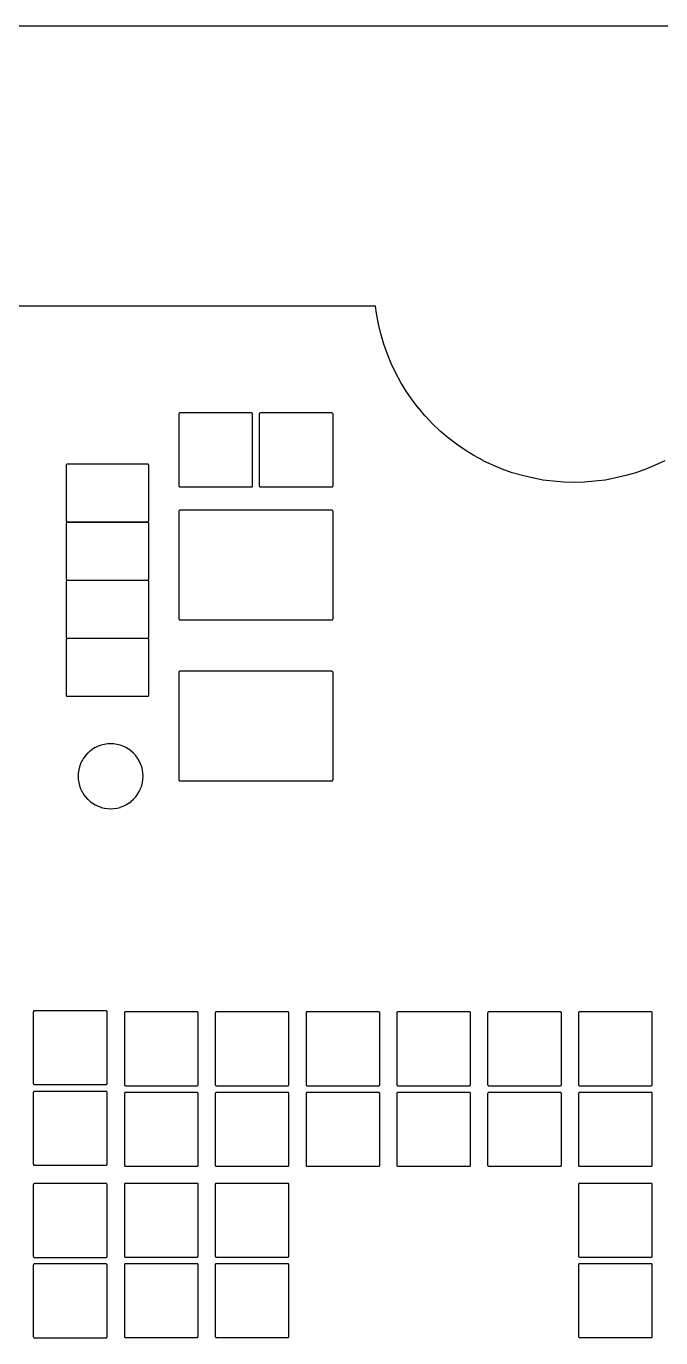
# Model space of a CAD drawing. Header units: inches. Extents: x -0.5 to 10, y -2.4 to 3.9.
# Drawn here: x 2.771 to 3.05, y 3.285 to 3.863 of the extents above; entities that cross this region are included whole.
import ezdxf

# ---------------------------------------------------------------- set-up
doc = ezdxf.new("R2010")
doc.units = ezdxf.units.IN

msp = doc.modelspace()

# ---------------------------------------------------------------- linework, layer by layer
for points in [[(4.8032, 3.86275), (0, 3.86275)], [(3.051802, 3.671449), (3.047591, 3.669508), (3.047585, 3.669505), (3.047573, 3.6695), (3.043427, 3.667783), (3.043412, 3.667777), (3.043408, 3.667776), (3.039058, 3.666171), (3.039038, 3.666164), (3.039021, 3.666159), (3.034559, 3.6649), (3.03455, 3.664898), (3.03454, 3.664895), (3.030176, 3.663847), (3.030174, 3.663847), (3.030157, 3.663843), (3.025609, 3.662939), (3.025588, 3.662935), (3.02557, 3.662933), (3.020966, 3.662388), (3.020958, 3.662387), (3.020946, 3.662386), (3.016472, 3.662034), (3.016459, 3.662033), (3.016453, 3.662032), (3.01182, 3.66185), (3.0118, 3.66185), (3.01178, 3.66185), (3.007147, 3.662032), (3.007141, 3.662033), (3.007128, 3.662034), (3.002654, 3.662386), (3.002642, 3.662387), (3.002634, 3.662388), (2.99803, 3.662933), (2.998012, 3.662935), (2.997991, 3.662939), (2.993443, 3.663843), (2.993426, 3.663847), (2.993424, 3.663847), (2.98906, 3.664895), (2.98905, 3.664898), (2.989041, 3.6649), (2.984579, 3.666159), (2.984562, 3.666164), (2.984542, 3.666171), (2.980192, 3.667776), (2.980188, 3.667777), (2.980173, 3.667783), (2.976027, 3.6695), (2.976015, 3.669505), (2.976009, 3.669508), (2.971798, 3.671449), (2.971779, 3.671459), (2.971763, 3.671467), (2.967718, 3.673733), (2.967703, 3.673741), (2.967701, 3.673742), (2.963875, 3.676087), (2.963867, 3.676092), (2.963858, 3.676098), (2.960003, 3.678674), (2.959986, 3.678686), (2.959971, 3.678697), (2.95633, 3.681567), (2.956319, 3.681576), (2.956315, 3.68158), (2.952902, 3.684495), (2.952893, 3.684502), (2.952887, 3.684508), (2.949483, 3.687655), (2.949469, 3.687669), (2.949455, 3.687683), (2.946308, 3.691087), (2.946302, 3.691093), (2.946295, 3.691102), (2.94338, 3.694515), (2.943376, 3.694519), (2.943367, 3.69453), (2.940497, 3.698171), (2.940486, 3.698186), (2.940474, 3.698203), (2.937898, 3.702058), (2.937892, 3.702067), (2.937887, 3.702075), (2.935542, 3.705901), (2.935541, 3.705903), (2.935533, 3.705918), (2.933267, 3.709963), (2.933259, 3.709979), (2.933249, 3.709998), (2.931308, 3.714209), (2.931305, 3.714215), (2.9313, 3.714227), (2.929583, 3.718373), (2.929577, 3.718388), (2.929576, 3.718392), (2.927971, 3.722742), (2.927964, 3.722762), (2.927959, 3.722779), (2.9267, 3.727241), (2.926698, 3.72725), (2.926695, 3.72726), (2.925647, 3.731624), (2.925647, 3.731626), (2.925643, 3.731643), (2.924739, 3.736191), (2.924735, 3.736212), (2.924733, 3.73623), (2.924346, 3.7395), (2.65, 3.7395)]]:
    msp.add_lwpolyline(points)
for points in [[(2.838225, 3.659951), (2.838225, 3.659951), (2.83825, 3.65995), (2.86975, 3.65995), (2.869775, 3.659951), (2.869824, 3.659956), (2.869872, 3.659965), (2.869919, 3.659979), (2.869964, 3.659998), (2.870007, 3.660021), (2.870048, 3.660049), (2.870086, 3.66008), (2.87012, 3.660114), (2.870151, 3.660152), (2.870179, 3.660193), (2.870202, 3.660236), (2.870221, 3.660281), (2.870235, 3.660328), (2.870244, 3.660376), (2.870249, 3.660425), (2.87025, 3.66045), (2.87025, 3.69195), (2.870249, 3.691975), (2.870244, 3.692024), (2.870235, 3.692072), (2.870221, 3.692119), (2.870202, 3.692164), (2.870179, 3.692207), (2.870151, 3.692248), (2.87012, 3.692286), (2.870086, 3.69232), (2.870048, 3.692351), (2.870007, 3.692379), (2.869964, 3.692402), (2.869919, 3.692421), (2.869872, 3.692435), (2.869824, 3.692444), (2.869775, 3.692449), (2.86975, 3.69245), (2.83825, 3.69245), (2.838225, 3.692449), (2.838176, 3.692444), (2.838128, 3.692435), (2.838081, 3.692421), (2.838036, 3.692402), (2.837993, 3.692379), (2.837952, 3.692351), (2.837914, 3.69232), (2.83788, 3.692286), (2.837849, 3.692248), (2.837821, 3.692207), (2.837798, 3.692164), (2.837779, 3.692119), (2.837765, 3.692072), (2.837756, 3.692024), (2.837751, 3.691975), (2.83775, 3.69195), (2.83775, 3.66045), (2.837751, 3.660425), (2.837756, 3.660376), (2.837765, 3.660328), (2.837779, 3.660281), (2.837798, 3.660236), (2.837821, 3.660193), (2.837849, 3.660152), (2.83788, 3.660114), (2.837914, 3.66008), (2.837952, 3.660049), (2.837993, 3.660021), (2.838036, 3.659998), (2.838081, 3.659979), (2.838128, 3.659965), (2.838176, 3.659956)], [(2.873625, 3.659951), (2.873625, 3.659951), (2.87365, 3.65995), (2.90515, 3.65995), (2.905175, 3.659951), (2.905224, 3.659956), (2.905272, 3.659965), (2.905319, 3.659979), (2.905364, 3.659998), (2.905407, 3.660021), (2.905448, 3.660049), (2.905486, 3.66008), (2.90552, 3.660114), (2.905551, 3.660152), (2.905579, 3.660193), (2.905602, 3.660236), (2.905621, 3.660281), (2.905635, 3.660328), (2.905644, 3.660376), (2.905649, 3.660425), (2.90565, 3.66045), (2.90565, 3.69195), (2.905649, 3.691975), (2.905644, 3.692024), (2.905635, 3.692072), (2.905621, 3.692119), (2.905602, 3.692164), (2.905579, 3.692207), (2.905551, 3.692248), (2.90552, 3.692286), (2.905486, 3.69232), (2.905448, 3.692351), (2.905407, 3.692379), (2.905364, 3.692402), (2.905319, 3.692421), (2.905272, 3.692435), (2.905224, 3.692444), (2.905175, 3.692449), (2.90515, 3.69245), (2.87365, 3.69245), (2.873625, 3.692449), (2.873576, 3.692444), (2.873528, 3.692435), (2.873481, 3.692421), (2.873436, 3.692402), (2.873393, 3.692379), (2.873352, 3.692351), (2.873314, 3.69232), (2.87328, 3.692286), (2.873249, 3.692248), (2.873221, 3.692207), (2.873198, 3.692164), (2.873179, 3.692119), (2.873165, 3.692072), (2.873156, 3.692024), (2.873151, 3.691975), (2.87315, 3.69195), (2.87315, 3.66045), (2.873151, 3.660425), (2.873156, 3.660376), (2.873165, 3.660328), (2.873179, 3.660281), (2.873198, 3.660236), (2.873221, 3.660193), (2.873249, 3.660152), (2.87328, 3.660114), (2.873314, 3.66008), (2.873352, 3.660049), (2.873393, 3.660021), (2.873436, 3.659998), (2.873481, 3.659979), (2.873528, 3.659965), (2.873576, 3.659956)], [(2.788575, 3.644501), (2.788575, 3.644501), (2.7886, 3.6445), (2.824, 3.6445), (2.824025, 3.644501), (2.824074, 3.644506), (2.824122, 3.644515), (2.824169, 3.644529), (2.824214, 3.644548), (2.824257, 3.644571), (2.824298, 3.644599), (2.824336, 3.64463), (2.82437, 3.644664), (2.824401, 3.644702), (2.824429, 3.644743), (2.824452, 3.644786), (2.824471, 3.644831), (2.824485, 3.644878), (2.824494, 3.644926), (2.824499, 3.644975), (2.8245, 3.645), (2.8245, 3.6694), (2.824499, 3.669425), (2.824494, 3.669474), (2.824485, 3.669522), (2.824471, 3.669569), (2.824452, 3.669614), (2.824429, 3.669657), (2.824401, 3.669698), (2.82437, 3.669736), (2.824336, 3.66977), (2.824298, 3.669801), (2.824257, 3.669829), (2.824214, 3.669852), (2.824169, 3.669871), (2.824122, 3.669885), (2.824074, 3.669894), (2.824025, 3.669899), (2.824, 3.6699), (2.7886, 3.6699), (2.788575, 3.669899), (2.788526, 3.669894), (2.788478, 3.669885), (2.788431, 3.669871), (2.788386, 3.669852), (2.788343, 3.669829), (2.788302, 3.669801), (2.788264, 3.66977), (2.78823, 3.669736), (2.788199, 3.669698), (2.788171, 3.669657), (2.788148, 3.669614), (2.788129, 3.669569), (2.788115, 3.669522), (2.788106, 3.669474), (2.788101, 3.669425), (2.7881, 3.6694), (2.7881, 3.645), (2.788101, 3.644975), (2.788106, 3.644926), (2.788115, 3.644878), (2.788129, 3.644831), (2.788148, 3.644786), (2.788171, 3.644743), (2.788199, 3.644702), (2.78823, 3.644664), (2.788264, 3.64463), (2.788302, 3.644599), (2.788343, 3.644571), (2.788386, 3.644548), (2.788431, 3.644529), (2.788478, 3.644515), (2.788526, 3.644506)], [(2.788575, 3.618901), (2.788575, 3.618901), (2.7886, 3.6189), (2.824, 3.6189), (2.824025, 3.618901), (2.824074, 3.618906), (2.824122, 3.618915), (2.824169, 3.618929), (2.824214, 3.618948), (2.824257, 3.618971), (2.824298, 3.618999), (2.824336, 3.61903), (2.82437, 3.619064), (2.824401, 3.619102), (2.824429, 3.619143), (2.824452, 3.619186), (2.824471, 3.619231), (2.824485, 3.619278), (2.824494, 3.619326), (2.824499, 3.619375), (2.8245, 3.6194), (2.8245, 3.6438), (2.824499, 3.643825), (2.824494, 3.643874), (2.824485, 3.643922), (2.824471, 3.643969), (2.824452, 3.644014), (2.824429, 3.644057), (2.824401, 3.644098), (2.82437, 3.644136), (2.824336, 3.64417), (2.824298, 3.644201), (2.824257, 3.644229), (2.824214, 3.644252), (2.824169, 3.644271), (2.824122, 3.644285), (2.824074, 3.644294), (2.824025, 3.644299), (2.824, 3.6443), (2.7886, 3.6443), (2.788575, 3.644299), (2.788526, 3.644294), (2.788478, 3.644285), (2.788431, 3.644271), (2.788386, 3.644252), (2.788343, 3.644229), (2.788302, 3.644201), (2.788264, 3.64417), (2.78823, 3.644136), (2.788199, 3.644098), (2.788171, 3.644057), (2.788148, 3.644014), (2.788129, 3.643969), (2.788115, 3.643922), (2.788106, 3.643874), (2.788101, 3.643825), (2.7881, 3.6438), (2.7881, 3.6194), (2.788101, 3.619375), (2.788106, 3.619326), (2.788115, 3.619278), (2.788129, 3.619231), (2.788148, 3.619186), (2.788171, 3.619143), (2.788199, 3.619102), (2.78823, 3.619064), (2.788264, 3.61903), (2.788302, 3.618999), (2.788343, 3.618971), (2.788386, 3.618948), (2.788431, 3.618929), (2.788478, 3.618915), (2.788526, 3.618906)], [(2.838225, 3.601401), (2.838225, 3.601401), (2.83825, 3.6014), (2.90515, 3.6014), (2.905175, 3.601401), (2.905224, 3.601406), (2.905272, 3.601415), (2.905319, 3.601429), (2.905364, 3.601448), (2.905407, 3.601471), (2.905448, 3.601499), (2.905486, 3.60153), (2.90552, 3.601564), (2.905551, 3.601602), (2.905579, 3.601643), (2.905602, 3.601686), (2.905621, 3.601731), (2.905635, 3.601778), (2.905644, 3.601826), (2.905649, 3.601875), (2.90565, 3.6019), (2.90565, 3.6491), (2.905649, 3.649125), (2.905644, 3.649174), (2.905635, 3.649222), (2.905621, 3.649269), (2.905602, 3.649314), (2.905579, 3.649357), (2.905551, 3.649398), (2.90552, 3.649436), (2.905486, 3.64947), (2.905448, 3.649501), (2.905407, 3.649529), (2.905364, 3.649552), (2.905319, 3.649571), (2.905272, 3.649585), (2.905224, 3.649594), (2.905175, 3.649599), (2.90515, 3.6496), (2.83825, 3.6496), (2.838225, 3.649599), (2.838176, 3.649594), (2.838128, 3.649585), (2.838081, 3.649571), (2.838036, 3.649552), (2.837993, 3.649529), (2.837952, 3.649501), (2.837914, 3.64947), (2.83788, 3.649436), (2.837849, 3.649398), (2.837821, 3.649357), (2.837798, 3.649314), (2.837779, 3.649269), (2.837765, 3.649222), (2.837756, 3.649174), (2.837751, 3.649125), (2.83775, 3.6491), (2.83775, 3.6019), (2.837751, 3.601875), (2.837756, 3.601826), (2.837765, 3.601778), (2.837779, 3.601731), (2.837798, 3.601686), (2.837821, 3.601643), (2.837849, 3.601602), (2.83788, 3.601564), (2.837914, 3.60153), (2.837952, 3.601499), (2.837993, 3.601471), (2.838036, 3.601448), (2.838081, 3.601429), (2.838128, 3.601415), (2.838176, 3.601406)], [(2.788575, 3.593301), (2.788575, 3.593301), (2.7886, 3.5933), (2.824, 3.5933), (2.824025, 3.593301), (2.824074, 3.593306), (2.824122, 3.593315), (2.824169, 3.593329), (2.824214, 3.593348), (2.824257, 3.593371), (2.824298, 3.593399), (2.824336, 3.59343), (2.82437, 3.593464), (2.824401, 3.593502), (2.824429, 3.593543), (2.824452, 3.593586), (2.824471, 3.593631), (2.824485, 3.593678), (2.824494, 3.593726), (2.824499, 3.593775), (2.8245, 3.5938), (2.8245, 3.6182), (2.824499, 3.618225), (2.824494, 3.618274), (2.824485, 3.618322), (2.824471, 3.618369), (2.824452, 3.618414), (2.824429, 3.618457), (2.824401, 3.618498), (2.82437, 3.618536), (2.824336, 3.61857), (2.824298, 3.618601), (2.824257, 3.618629), (2.824214, 3.618652), (2.824169, 3.618671), (2.824122, 3.618685), (2.824074, 3.618694), (2.824025, 3.618699), (2.824, 3.6187), (2.7886, 3.6187), (2.788575, 3.618699), (2.788526, 3.618694), (2.788478, 3.618685), (2.788431, 3.618671), (2.788386, 3.618652), (2.788343, 3.618629), (2.788302, 3.618601), (2.788264, 3.61857), (2.78823, 3.618536), (2.788199, 3.618498), (2.788171, 3.618457), (2.788148, 3.618414), (2.788129, 3.618369), (2.788115, 3.618322), (2.788106, 3.618274), (2.788101, 3.618225), (2.7881, 3.6182), (2.7881, 3.5938), (2.788101, 3.593775), (2.788106, 3.593726), (2.788115, 3.593678), (2.788129, 3.593631), (2.788148, 3.593586), (2.788171, 3.593543), (2.788199, 3.593502), (2.78823, 3.593464), (2.788264, 3.59343), (2.788302, 3.593399), (2.788343, 3.593371), (2.788386, 3.593348), (2.788431, 3.593329), (2.788478, 3.593315), (2.788526, 3.593306)], [(2.788575, 3.567701), (2.788575, 3.567701), (2.7886, 3.5677), (2.824, 3.5677), (2.824025, 3.567701), (2.824074, 3.567706), (2.824122, 3.567715), (2.824169, 3.567729), (2.824214, 3.567748), (2.824257, 3.567771), (2.824298, 3.567799), (2.824336, 3.56783), (2.82437, 3.567864), (2.824401, 3.567902), (2.824429, 3.567943), (2.824452, 3.567986), (2.824471, 3.568031), (2.824485, 3.568078), (2.824494, 3.568126), (2.824499, 3.568175), (2.8245, 3.5682), (2.8245, 3.5926), (2.824499, 3.592625), (2.824494, 3.592674), (2.824485, 3.592722), (2.824471, 3.592769), (2.824452, 3.592814), (2.824429, 3.592857), (2.824401, 3.592898), (2.82437, 3.592936), (2.824336, 3.59297), (2.824298, 3.593001), (2.824257, 3.593029), (2.824214, 3.593052), (2.824169, 3.593071), (2.824122, 3.593085), (2.824074, 3.593094), (2.824025, 3.593099), (2.824, 3.5931), (2.7886, 3.5931), (2.788575, 3.593099), (2.788526, 3.593094), (2.788478, 3.593085), (2.788431, 3.593071), (2.788386, 3.593052), (2.788343, 3.593029), (2.788302, 3.593001), (2.788264, 3.59297), (2.78823, 3.592936), (2.788199, 3.592898), (2.788171, 3.592857), (2.788148, 3.592814), (2.788129, 3.592769), (2.788115, 3.592722), (2.788106, 3.592674), (2.788101, 3.592625), (2.7881, 3.5926), (2.7881, 3.5682), (2.788101, 3.568175), (2.788106, 3.568126), (2.788115, 3.568078), (2.788129, 3.568031), (2.788148, 3.567986), (2.788171, 3.567943), (2.788199, 3.567902), (2.78823, 3.567864), (2.788264, 3.56783), (2.788302, 3.567799), (2.788343, 3.567771), (2.788386, 3.567748), (2.788431, 3.567729), (2.788478, 3.567715), (2.788526, 3.567706)], [(2.838225, 3.530501), (2.838225, 3.530501), (2.83825, 3.5305), (2.90515, 3.5305), (2.905175, 3.530501), (2.905224, 3.530506), (2.905272, 3.530515), (2.905319, 3.530529), (2.905364, 3.530548), (2.905407, 3.530571), (2.905448, 3.530599), (2.905486, 3.53063), (2.90552, 3.530664), (2.905551, 3.530702), (2.905579, 3.530743), (2.905602, 3.530786), (2.905621, 3.530831), (2.905635, 3.530878), (2.905644, 3.530926), (2.905649, 3.530975), (2.90565, 3.531), (2.90565, 3.5782), (2.905649, 3.578225), (2.905644, 3.578274), (2.905635, 3.578322), (2.905621, 3.578369), (2.905602, 3.578414), (2.905579, 3.578457), (2.905551, 3.578498), (2.90552, 3.578536), (2.905486, 3.57857), (2.905448, 3.578601), (2.905407, 3.578629), (2.905364, 3.578652), (2.905319, 3.578671), (2.905272, 3.578685), (2.905224, 3.578694), (2.905175, 3.578699), (2.90515, 3.5787), (2.83825, 3.5787), (2.838225, 3.578699), (2.838176, 3.578694), (2.838128, 3.578685), (2.838081, 3.578671), (2.838036, 3.578652), (2.837993, 3.578629), (2.837952, 3.578601), (2.837914, 3.57857), (2.83788, 3.578536), (2.837849, 3.578498), (2.837821, 3.578457), (2.837798, 3.578414), (2.837779, 3.578369), (2.837765, 3.578322), (2.837756, 3.578274), (2.837751, 3.578225), (2.83775, 3.5782), (2.83775, 3.531), (2.837751, 3.530975), (2.837756, 3.530926), (2.837765, 3.530878), (2.837779, 3.530831), (2.837798, 3.530786), (2.837821, 3.530743), (2.837849, 3.530702), (2.83788, 3.530664), (2.837914, 3.53063), (2.837952, 3.530599), (2.837993, 3.530571), (2.838036, 3.530548), (2.838081, 3.530529), (2.838128, 3.530515), (2.838176, 3.530506)], [(2.821999, 3.532525), (2.821933, 3.533877), (2.821931, 3.533904), (2.821928, 3.533926), (2.821729, 3.535266), (2.821725, 3.535289), (2.82172, 3.535314), (2.821391, 3.536627), (2.821385, 3.536649), (2.821377, 3.536674), (2.82092, 3.537949), (2.820912, 3.537971), (2.820902, 3.537995), (2.820323, 3.539219), (2.820313, 3.539239), (2.820299, 3.539262), (2.819603, 3.540424), (2.819588, 3.540448), (2.819576, 3.540465), (2.818769, 3.541552), (2.818755, 3.541571), (2.818738, 3.54159), (2.817829, 3.542594), (2.817812, 3.542612), (2.817794, 3.542629), (2.81679, 3.543538), (2.816771, 3.543555), (2.816752, 3.543569), (2.815665, 3.544376), (2.815648, 3.544388), (2.815624, 3.544403), (2.814462, 3.545099), (2.814439, 3.545113), (2.814419, 3.545123), (2.813195, 3.545702), (2.813171, 3.545712), (2.813149, 3.54572), (2.811874, 3.546177), (2.811849, 3.546185), (2.811827, 3.546191), (2.810514, 3.54652), (2.810489, 3.546525), (2.810466, 3.546529), (2.809126, 3.546728), (2.809104, 3.546731), (2.809077, 3.546733), (2.807725, 3.546799), (2.8077, 3.5468), (2.807675, 3.546799), (2.806323, 3.546733), (2.806296, 3.546731), (2.806274, 3.546728), (2.804934, 3.546529), (2.804911, 3.546525), (2.804886, 3.54652), (2.803573, 3.546191), (2.803551, 3.546185), (2.803526, 3.546177), (2.802251, 3.54572), (2.802229, 3.545712), (2.802205, 3.545702), (2.800981, 3.545123), (2.800961, 3.545113), (2.800938, 3.545099), (2.799776, 3.544403), (2.799752, 3.544388), (2.799735, 3.544376), (2.798648, 3.543569), (2.798629, 3.543555), (2.79861, 3.543538), (2.797606, 3.542629), (2.797588, 3.542612), (2.797571, 3.542594), (2.796662, 3.54159), (2.796645, 3.541571), (2.796631, 3.541552), (2.795824, 3.540465), (2.795812, 3.540448), (2.795797, 3.540424), (2.795101, 3.539262), (2.795087, 3.539239), (2.795077, 3.539219), (2.794498, 3.537995), (2.794488, 3.537971), (2.79448, 3.537949), (2.794023, 3.536674), (2.794015, 3.536649), (2.794009, 3.536627), (2.79368, 3.535314), (2.793675, 3.535289), (2.793671, 3.535266), (2.793472, 3.533926), (2.793469, 3.533904), (2.793467, 3.533877), (2.793401, 3.532525), (2.7934, 3.5325), (2.793401, 3.532475), (2.793467, 3.531123), (2.793469, 3.531096), (2.793472, 3.531074), (2.793671, 3.529734), (2.793675, 3.529711), (2.79368, 3.529686), (2.794009, 3.528373), (2.794015, 3.528351), (2.794023, 3.528326), (2.79448, 3.527051), (2.794488, 3.527029), (2.794498, 3.527005), (2.795077, 3.525781), (2.795087, 3.525761), (2.795101, 3.525738), (2.795797, 3.524576), (2.795812, 3.524552), (2.795824, 3.524535), (2.796631, 3.523448), (2.796645, 3.523429), (2.796662, 3.52341), (2.797571, 3.522406), (2.797588, 3.522388), (2.797606, 3.522371), (2.79861, 3.521462), (2.798629, 3.521445), (2.798648, 3.521431), (2.799735, 3.520624), (2.799752, 3.520612), (2.799776, 3.520597), (2.800938, 3.519901), (2.800961, 3.519887), (2.800981, 3.519877), (2.802205, 3.519298), (2.802229, 3.519288), (2.802251, 3.51928), (2.803526, 3.518823), (2.803551, 3.518815), (2.803573, 3.518809), (2.804886, 3.51848), (2.804911, 3.518475), (2.804934, 3.518471), (2.806274, 3.518272), (2.806296, 3.518269), (2.806323, 3.518267), (2.807675, 3.518201), (2.8077, 3.5182), (2.807725, 3.518201), (2.809077, 3.518267), (2.809104, 3.518269), (2.809126, 3.518272), (2.810466, 3.518471), (2.810489, 3.518475), (2.810514, 3.51848), (2.811827, 3.518809), (2.811849, 3.518815), (2.811874, 3.518823), (2.813149, 3.51928), (2.813171, 3.519288), (2.813195, 3.519298), (2.814419, 3.519877), (2.814439, 3.519887), (2.814462, 3.519901), (2.815624, 3.520597), (2.815648, 3.520612), (2.815665, 3.520624), (2.816752, 3.521431), (2.816771, 3.521445), (2.81679, 3.521462), (2.817794, 3.522371), (2.817812, 3.522388), (2.817829, 3.522406), (2.818738, 3.52341), (2.818755, 3.523429), (2.818769, 3.523448), (2.819576, 3.524535), (2.819588, 3.524552), (2.819603, 3.524576), (2.820299, 3.525738), (2.820313, 3.525761), (2.820323, 3.525781), (2.820902, 3.527005), (2.820912, 3.527029), (2.82092, 3.527051), (2.821377, 3.528326), (2.821385, 3.528351), (2.821391, 3.528373), (2.82172, 3.529686), (2.821725, 3.529711), (2.821729, 3.529734), (2.821928, 3.531074), (2.821931, 3.531096), (2.821933, 3.531123), (2.821999, 3.532475), (2.822, 3.5325)], [(2.774125, 3.396751), (2.774125, 3.396751), (2.77415, 3.39675), (2.80565, 3.39675), (2.805675, 3.396751), (2.805724, 3.396756), (2.805772, 3.396765), (2.805819, 3.396779), (2.805864, 3.396798), (2.805907, 3.396821), (2.805948, 3.396849), (2.805986, 3.39688), (2.80602, 3.396914), (2.806051, 3.396952), (2.806079, 3.396993), (2.806102, 3.397036), (2.806121, 3.397081), (2.806135, 3.397128), (2.806144, 3.397176), (2.806149, 3.397225), (2.80615, 3.39725), (2.80615, 3.42875), (2.806149, 3.428775), (2.806144, 3.428824), (2.806135, 3.428872), (2.806121, 3.428919), (2.806102, 3.428964), (2.806079, 3.429007), (2.806051, 3.429048), (2.80602, 3.429086), (2.805986, 3.42912), (2.805948, 3.429151), (2.805907, 3.429179), (2.805864, 3.429202), (2.805819, 3.429221), (2.805772, 3.429235), (2.805724, 3.429244), (2.805675, 3.429249), (2.80565, 3.42925), (2.77415, 3.42925), (2.774125, 3.429249), (2.774076, 3.429244), (2.774028, 3.429235), (2.773981, 3.429221), (2.773936, 3.429202), (2.773893, 3.429179), (2.773852, 3.429151), (2.773814, 3.42912), (2.77378, 3.429086), (2.773749, 3.429048), (2.773721, 3.429007), (2.773698, 3.428964), (2.773679, 3.428919), (2.773665, 3.428872), (2.773656, 3.428824), (2.773651, 3.428775), (2.77365, 3.42875), (2.77365, 3.39725), (2.773651, 3.397225), (2.773656, 3.397176), (2.773665, 3.397128), (2.773679, 3.397081), (2.773698, 3.397036), (2.773721, 3.396993), (2.773749, 3.396952), (2.77378, 3.396914), (2.773814, 3.39688), (2.773852, 3.396849), (2.773893, 3.396821), (2.773936, 3.396798), (2.773981, 3.396779), (2.774028, 3.396765), (2.774076, 3.396756)], [(2.814225, 3.396251), (2.814225, 3.396251), (2.81425, 3.39625), (2.84575, 3.39625), (2.845775, 3.396251), (2.845824, 3.396256), (2.845872, 3.396265), (2.845919, 3.396279), (2.845964, 3.396298), (2.846007, 3.396321), (2.846048, 3.396349), (2.846086, 3.39638), (2.84612, 3.396414), (2.846151, 3.396452), (2.846179, 3.396493), (2.846202, 3.396536), (2.846221, 3.396581), (2.846235, 3.396628), (2.846244, 3.396676), (2.846249, 3.396725), (2.84625, 3.39675), (2.84625, 3.42825), (2.846249, 3.428275), (2.846244, 3.428324), (2.846235, 3.428372), (2.846221, 3.428419), (2.846202, 3.428464), (2.846179, 3.428507), (2.846151, 3.428548), (2.84612, 3.428586), (2.846086, 3.42862), (2.846048, 3.428651), (2.846007, 3.428679), (2.845964, 3.428702), (2.845919, 3.428721), (2.845872, 3.428735), (2.845824, 3.428744), (2.845775, 3.428749), (2.84575, 3.42875), (2.81425, 3.42875), (2.814225, 3.428749), (2.814176, 3.428744), (2.814128, 3.428735), (2.814081, 3.428721), (2.814036, 3.428702), (2.813993, 3.428679), (2.813952, 3.428651), (2.813914, 3.42862), (2.81388, 3.428586), (2.813849, 3.428548), (2.813821, 3.428507), (2.813798, 3.428464), (2.813779, 3.428419), (2.813765, 3.428372), (2.813756, 3.428324), (2.813751, 3.428275), (2.81375, 3.42825), (2.81375, 3.39675), (2.813751, 3.396725), (2.813756, 3.396676), (2.813765, 3.396628), (2.813779, 3.396581), (2.813798, 3.396536), (2.813821, 3.396493), (2.813849, 3.396452), (2.81388, 3.396414), (2.813914, 3.39638), (2.813952, 3.396349), (2.813993, 3.396321), (2.814036, 3.396298), (2.814081, 3.396279), (2.814128, 3.396265), (2.814176, 3.396256)], [(2.854225, 3.396251), (2.854225, 3.396251), (2.85425, 3.39625), (2.88575, 3.39625), (2.885775, 3.396251), (2.885824, 3.396256), (2.885872, 3.396265), (2.885919, 3.396279), (2.885964, 3.396298), (2.886007, 3.396321), (2.886048, 3.396349), (2.886086, 3.39638), (2.88612, 3.396414), (2.886151, 3.396452), (2.886179, 3.396493), (2.886202, 3.396536), (2.886221, 3.396581), (2.886235, 3.396628), (2.886244, 3.396676), (2.886249, 3.396725), (2.88625, 3.39675), (2.88625, 3.42825), (2.886249, 3.428275), (2.886244, 3.428324), (2.886235, 3.428372), (2.886221, 3.428419), (2.886202, 3.428464), (2.886179, 3.428507), (2.886151, 3.428548), (2.88612, 3.428586), (2.886086, 3.42862), (2.886048, 3.428651), (2.886007, 3.428679), (2.885964, 3.428702), (2.885919, 3.428721), (2.885872, 3.428735), (2.885824, 3.428744), (2.885775, 3.428749), (2.88575, 3.42875), (2.85425, 3.42875), (2.854225, 3.428749), (2.854176, 3.428744), (2.854128, 3.428735), (2.854081, 3.428721), (2.854036, 3.428702), (2.853993, 3.428679), (2.853952, 3.428651), (2.853914, 3.42862), (2.85388, 3.428586), (2.853849, 3.428548), (2.853821, 3.428507), (2.853798, 3.428464), (2.853779, 3.428419), (2.853765, 3.428372), (2.853756, 3.428324), (2.853751, 3.428275), (2.85375, 3.42825), (2.85375, 3.39675), (2.853751, 3.396725), (2.853756, 3.396676), (2.853765, 3.396628), (2.853779, 3.396581), (2.853798, 3.396536), (2.853821, 3.396493), (2.853849, 3.396452), (2.85388, 3.396414), (2.853914, 3.39638), (2.853952, 3.396349), (2.853993, 3.396321), (2.854036, 3.396298), (2.854081, 3.396279), (2.854128, 3.396265), (2.854176, 3.396256)], [(2.894225, 3.396251), (2.894225, 3.396251), (2.89425, 3.39625), (2.92575, 3.39625), (2.925775, 3.396251), (2.925824, 3.396256), (2.925872, 3.396265), (2.925919, 3.396279), (2.925964, 3.396298), (2.926007, 3.396321), (2.926048, 3.396349), (2.926086, 3.39638), (2.92612, 3.396414), (2.926151, 3.396452), (2.926179, 3.396493), (2.926202, 3.396536), (2.926221, 3.396581), (2.926235, 3.396628), (2.926244, 3.396676), (2.926249, 3.396725), (2.92625, 3.39675), (2.92625, 3.42825), (2.926249, 3.428275), (2.926244, 3.428324), (2.926235, 3.428372), (2.926221, 3.428419), (2.926202, 3.428464), (2.926179, 3.428507), (2.926151, 3.428548), (2.92612, 3.428586), (2.926086, 3.42862), (2.926048, 3.428651), (2.926007, 3.428679), (2.925964, 3.428702), (2.925919, 3.428721), (2.925872, 3.428735), (2.925824, 3.428744), (2.925775, 3.428749), (2.92575, 3.42875), (2.89425, 3.42875), (2.894225, 3.428749), (2.894176, 3.428744), (2.894128, 3.428735), (2.894081, 3.428721), (2.894036, 3.428702), (2.893993, 3.428679), (2.893952, 3.428651), (2.893914, 3.42862), (2.89388, 3.428586), (2.893849, 3.428548), (2.893821, 3.428507), (2.893798, 3.428464), (2.893779, 3.428419), (2.893765, 3.428372), (2.893756, 3.428324), (2.893751, 3.428275), (2.89375, 3.42825), (2.89375, 3.39675), (2.893751, 3.396725), (2.893756, 3.396676), (2.893765, 3.396628), (2.893779, 3.396581), (2.893798, 3.396536), (2.893821, 3.396493), (2.893849, 3.396452), (2.89388, 3.396414), (2.893914, 3.39638), (2.893952, 3.396349), (2.893993, 3.396321), (2.894036, 3.396298), (2.894081, 3.396279), (2.894128, 3.396265), (2.894176, 3.396256)], [(2.934225, 3.396251), (2.934225, 3.396251), (2.93425, 3.39625), (2.96575, 3.39625), (2.965775, 3.396251), (2.965824, 3.396256), (2.965872, 3.396265), (2.965919, 3.396279), (2.965964, 3.396298), (2.966007, 3.396321), (2.966048, 3.396349), (2.966086, 3.39638), (2.96612, 3.396414), (2.966151, 3.396452), (2.966179, 3.396493), (2.966202, 3.396536), (2.966221, 3.396581), (2.966235, 3.396628), (2.966244, 3.396676), (2.966249, 3.396725), (2.96625, 3.39675), (2.96625, 3.42825), (2.966249, 3.428275), (2.966244, 3.428324), (2.966235, 3.428372), (2.966221, 3.428419), (2.966202, 3.428464), (2.966179, 3.428507), (2.966151, 3.428548), (2.96612, 3.428586), (2.966086, 3.42862), (2.966048, 3.428651), (2.966007, 3.428679), (2.965964, 3.428702), (2.965919, 3.428721), (2.965872, 3.428735), (2.965824, 3.428744), (2.965775, 3.428749), (2.96575, 3.42875), (2.93425, 3.42875), (2.934225, 3.428749), (2.934176, 3.428744), (2.934128, 3.428735), (2.934081, 3.428721), (2.934036, 3.428702), (2.933993, 3.428679), (2.933952, 3.428651), (2.933914, 3.42862), (2.93388, 3.428586), (2.933849, 3.428548), (2.933821, 3.428507), (2.933798, 3.428464), (2.933779, 3.428419), (2.933765, 3.428372), (2.933756, 3.428324), (2.933751, 3.428275), (2.93375, 3.42825), (2.93375, 3.39675), (2.933751, 3.396725), (2.933756, 3.396676), (2.933765, 3.396628), (2.933779, 3.396581), (2.933798, 3.396536), (2.933821, 3.396493), (2.933849, 3.396452), (2.93388, 3.396414), (2.933914, 3.39638), (2.933952, 3.396349), (2.933993, 3.396321), (2.934036, 3.396298), (2.934081, 3.396279), (2.934128, 3.396265), (2.934176, 3.396256)], [(2.974225, 3.396251), (2.974225, 3.396251), (2.97425, 3.39625), (3.00575, 3.39625), (3.005775, 3.396251), (3.005824, 3.396256), (3.005872, 3.396265), (3.005919, 3.396279), (3.005964, 3.396298), (3.006007, 3.396321), (3.006048, 3.396349), (3.006086, 3.39638), (3.00612, 3.396414), (3.006151, 3.396452), (3.006179, 3.396493), (3.006202, 3.396536), (3.006221, 3.396581), (3.006235, 3.396628), (3.006244, 3.396676), (3.006249, 3.396725), (3.00625, 3.39675), (3.00625, 3.42825), (3.006249, 3.428275), (3.006244, 3.428324), (3.006235, 3.428372), (3.006221, 3.428419), (3.006202, 3.428464), (3.006179, 3.428507), (3.006151, 3.428548), (3.00612, 3.428586), (3.006086, 3.42862), (3.006048, 3.428651), (3.006007, 3.428679), (3.005964, 3.428702), (3.005919, 3.428721), (3.005872, 3.428735), (3.005824, 3.428744), (3.005775, 3.428749), (3.00575, 3.42875), (2.97425, 3.42875), (2.974225, 3.428749), (2.974176, 3.428744), (2.974128, 3.428735), (2.974081, 3.428721), (2.974036, 3.428702), (2.973993, 3.428679), (2.973952, 3.428651), (2.973914, 3.42862), (2.97388, 3.428586), (2.973849, 3.428548), (2.973821, 3.428507), (2.973798, 3.428464), (2.973779, 3.428419), (2.973765, 3.428372), (2.973756, 3.428324), (2.973751, 3.428275), (2.97375, 3.42825), (2.97375, 3.39675), (2.973751, 3.396725), (2.973756, 3.396676), (2.973765, 3.396628), (2.973779, 3.396581), (2.973798, 3.396536), (2.973821, 3.396493), (2.973849, 3.396452), (2.97388, 3.396414), (2.973914, 3.39638), (2.973952, 3.396349), (2.973993, 3.396321), (2.974036, 3.396298), (2.974081, 3.396279), (2.974128, 3.396265), (2.974176, 3.396256)], [(3.014225, 3.396251), (3.014225, 3.396251), (3.01425, 3.39625), (3.04575, 3.39625), (3.045775, 3.396251), (3.045824, 3.396256), (3.045872, 3.396265), (3.045919, 3.396279), (3.045964, 3.396298), (3.046007, 3.396321), (3.046048, 3.396349), (3.046086, 3.39638), (3.04612, 3.396414), (3.046151, 3.396452), (3.046179, 3.396493), (3.046202, 3.396536), (3.046221, 3.396581), (3.046235, 3.396628), (3.046244, 3.396676), (3.046249, 3.396725), (3.04625, 3.39675), (3.04625, 3.42825), (3.046249, 3.428275), (3.046244, 3.428324), (3.046235, 3.428372), (3.046221, 3.428419), (3.046202, 3.428464), (3.046179, 3.428507), (3.046151, 3.428548), (3.04612, 3.428586), (3.046086, 3.42862), (3.046048, 3.428651), (3.046007, 3.428679), (3.045964, 3.428702), (3.045919, 3.428721), (3.045872, 3.428735), (3.045824, 3.428744), (3.045775, 3.428749), (3.04575, 3.42875), (3.01425, 3.42875), (3.014225, 3.428749), (3.014176, 3.428744), (3.014128, 3.428735), (3.014081, 3.428721), (3.014036, 3.428702), (3.013993, 3.428679), (3.013952, 3.428651), (3.013914, 3.42862), (3.01388, 3.428586), (3.013849, 3.428548), (3.013821, 3.428507), (3.013798, 3.428464), (3.013779, 3.428419), (3.013765, 3.428372), (3.013756, 3.428324), (3.013751, 3.428275), (3.01375, 3.42825), (3.01375, 3.39675), (3.013751, 3.396725), (3.013756, 3.396676), (3.013765, 3.396628), (3.013779, 3.396581), (3.013798, 3.396536), (3.013821, 3.396493), (3.013849, 3.396452), (3.01388, 3.396414), (3.013914, 3.39638), (3.013952, 3.396349), (3.013993, 3.396321), (3.014036, 3.396298), (3.014081, 3.396279), (3.014128, 3.396265), (3.014176, 3.396256)], [(2.774125, 3.361251), (2.774125, 3.361251), (2.77415, 3.36125), (2.80565, 3.36125), (2.805675, 3.361251), (2.805724, 3.361256), (2.805772, 3.361265), (2.805819, 3.361279), (2.805864, 3.361298), (2.805907, 3.361321), (2.805948, 3.361349), (2.805986, 3.36138), (2.80602, 3.361414), (2.806051, 3.361452), (2.806079, 3.361493), (2.806102, 3.361536), (2.806121, 3.361581), (2.806135, 3.361628), (2.806144, 3.361676), (2.806149, 3.361725), (2.80615, 3.36175), (2.80615, 3.39325), (2.806149, 3.393275), (2.806144, 3.393324), (2.806135, 3.393372), (2.806121, 3.393419), (2.806102, 3.393464), (2.806079, 3.393507), (2.806051, 3.393548), (2.80602, 3.393586), (2.805986, 3.39362), (2.805948, 3.393651), (2.805907, 3.393679), (2.805864, 3.393702), (2.805819, 3.393721), (2.805772, 3.393735), (2.805724, 3.393744), (2.805675, 3.393749), (2.80565, 3.39375), (2.77415, 3.39375), (2.774125, 3.393749), (2.774076, 3.393744), (2.774028, 3.393735), (2.773981, 3.393721), (2.773936, 3.393702), (2.773893, 3.393679), (2.773852, 3.393651), (2.773814, 3.39362), (2.77378, 3.393586), (2.773749, 3.393548), (2.773721, 3.393507), (2.773698, 3.393464), (2.773679, 3.393419), (2.773665, 3.393372), (2.773656, 3.393324), (2.773651, 3.393275), (2.77365, 3.39325), (2.77365, 3.36175), (2.773651, 3.361725), (2.773656, 3.361676), (2.773665, 3.361628), (2.773679, 3.361581), (2.773698, 3.361536), (2.773721, 3.361493), (2.773749, 3.361452), (2.77378, 3.361414), (2.773814, 3.36138), (2.773852, 3.361349), (2.773893, 3.361321), (2.773936, 3.361298), (2.773981, 3.361279), (2.774028, 3.361265), (2.774076, 3.361256)], [(2.814225, 3.360751), (2.814225, 3.360751), (2.81425, 3.36075), (2.84575, 3.36075), (2.845775, 3.360751), (2.845824, 3.360756), (2.845872, 3.360765), (2.845919, 3.360779), (2.845964, 3.360798), (2.846007, 3.360821), (2.846048, 3.360849), (2.846086, 3.36088), (2.84612, 3.360914), (2.846151, 3.360952), (2.846179, 3.360993), (2.846202, 3.361036), (2.846221, 3.361081), (2.846235, 3.361128), (2.846244, 3.361176), (2.846249, 3.361225), (2.84625, 3.36125), (2.84625, 3.39275), (2.846249, 3.392775), (2.846244, 3.392824), (2.846235, 3.392872), (2.846221, 3.392919), (2.846202, 3.392964), (2.846179, 3.393007), (2.846151, 3.393048), (2.84612, 3.393086), (2.846086, 3.39312), (2.846048, 3.393151), (2.846007, 3.393179), (2.845964, 3.393202), (2.845919, 3.393221), (2.845872, 3.393235), (2.845824, 3.393244), (2.845775, 3.393249), (2.84575, 3.39325), (2.81425, 3.39325), (2.814225, 3.393249), (2.814176, 3.393244), (2.814128, 3.393235), (2.814081, 3.393221), (2.814036, 3.393202), (2.813993, 3.393179), (2.813952, 3.393151), (2.813914, 3.39312), (2.81388, 3.393086), (2.813849, 3.393048), (2.813821, 3.393007), (2.813798, 3.392964), (2.813779, 3.392919), (2.813765, 3.392872), (2.813756, 3.392824), (2.813751, 3.392775), (2.81375, 3.39275), (2.81375, 3.36125), (2.813751, 3.361225), (2.813756, 3.361176), (2.813765, 3.361128), (2.813779, 3.361081), (2.813798, 3.361036), (2.813821, 3.360993), (2.813849, 3.360952), (2.81388, 3.360914), (2.813914, 3.36088), (2.813952, 3.360849), (2.813993, 3.360821), (2.814036, 3.360798), (2.814081, 3.360779), (2.814128, 3.360765), (2.814176, 3.360756)], [(2.854225, 3.360751), (2.854225, 3.360751), (2.85425, 3.36075), (2.88575, 3.36075), (2.885775, 3.360751), (2.885824, 3.360756), (2.885872, 3.360765), (2.885919, 3.360779), (2.885964, 3.360798), (2.886007, 3.360821), (2.886048, 3.360849), (2.886086, 3.36088), (2.88612, 3.360914), (2.886151, 3.360952), (2.886179, 3.360993), (2.886202, 3.361036), (2.886221, 3.361081), (2.886235, 3.361128), (2.886244, 3.361176), (2.886249, 3.361225), (2.88625, 3.36125), (2.88625, 3.39275), (2.886249, 3.392775), (2.886244, 3.392824), (2.886235, 3.392872), (2.886221, 3.392919), (2.886202, 3.392964), (2.886179, 3.393007), (2.886151, 3.393048), (2.88612, 3.393086), (2.886086, 3.39312), (2.886048, 3.393151), (2.886007, 3.393179), (2.885964, 3.393202), (2.885919, 3.393221), (2.885872, 3.393235), (2.885824, 3.393244), (2.885775, 3.393249), (2.88575, 3.39325), (2.85425, 3.39325), (2.854225, 3.393249), (2.854176, 3.393244), (2.854128, 3.393235), (2.854081, 3.393221), (2.854036, 3.393202), (2.853993, 3.393179), (2.853952, 3.393151), (2.853914, 3.39312), (2.85388, 3.393086), (2.853849, 3.393048), (2.853821, 3.393007), (2.853798, 3.392964), (2.853779, 3.392919), (2.853765, 3.392872), (2.853756, 3.392824), (2.853751, 3.392775), (2.85375, 3.39275), (2.85375, 3.36125), (2.853751, 3.361225), (2.853756, 3.361176), (2.853765, 3.361128), (2.853779, 3.361081), (2.853798, 3.361036), (2.853821, 3.360993), (2.853849, 3.360952), (2.85388, 3.360914), (2.853914, 3.36088), (2.853952, 3.360849), (2.853993, 3.360821), (2.854036, 3.360798), (2.854081, 3.360779), (2.854128, 3.360765), (2.854176, 3.360756)], [(2.894225, 3.360751), (2.894225, 3.360751), (2.89425, 3.36075), (2.92575, 3.36075), (2.925775, 3.360751), (2.925824, 3.360756), (2.925872, 3.360765), (2.925919, 3.360779), (2.925964, 3.360798), (2.926007, 3.360821), (2.926048, 3.360849), (2.926086, 3.36088), (2.92612, 3.360914), (2.926151, 3.360952), (2.926179, 3.360993), (2.926202, 3.361036), (2.926221, 3.361081), (2.926235, 3.361128), (2.926244, 3.361176), (2.926249, 3.361225), (2.92625, 3.36125), (2.92625, 3.39275), (2.926249, 3.392775), (2.926244, 3.392824), (2.926235, 3.392872), (2.926221, 3.392919), (2.926202, 3.392964), (2.926179, 3.393007), (2.926151, 3.393048), (2.92612, 3.393086), (2.926086, 3.39312), (2.926048, 3.393151), (2.926007, 3.393179), (2.925964, 3.393202), (2.925919, 3.393221), (2.925872, 3.393235), (2.925824, 3.393244), (2.925775, 3.393249), (2.92575, 3.39325), (2.89425, 3.39325), (2.894225, 3.393249), (2.894176, 3.393244), (2.894128, 3.393235), (2.894081, 3.393221), (2.894036, 3.393202), (2.893993, 3.393179), (2.893952, 3.393151), (2.893914, 3.39312), (2.89388, 3.393086), (2.893849, 3.393048), (2.893821, 3.393007), (2.893798, 3.392964), (2.893779, 3.392919), (2.893765, 3.392872), (2.893756, 3.392824), (2.893751, 3.392775), (2.89375, 3.39275), (2.89375, 3.36125), (2.893751, 3.361225), (2.893756, 3.361176), (2.893765, 3.361128), (2.893779, 3.361081), (2.893798, 3.361036), (2.893821, 3.360993), (2.893849, 3.360952), (2.89388, 3.360914), (2.893914, 3.36088), (2.893952, 3.360849), (2.893993, 3.360821), (2.894036, 3.360798), (2.894081, 3.360779), (2.894128, 3.360765), (2.894176, 3.360756)], [(2.934225, 3.360751), (2.934225, 3.360751), (2.93425, 3.36075), (2.96575, 3.36075), (2.965775, 3.360751), (2.965824, 3.360756), (2.965872, 3.360765), (2.965919, 3.360779), (2.965964, 3.360798), (2.966007, 3.360821), (2.966048, 3.360849), (2.966086, 3.36088), (2.96612, 3.360914), (2.966151, 3.360952), (2.966179, 3.360993), (2.966202, 3.361036), (2.966221, 3.361081), (2.966235, 3.361128), (2.966244, 3.361176), (2.966249, 3.361225), (2.96625, 3.36125), (2.96625, 3.39275), (2.966249, 3.392775), (2.966244, 3.392824), (2.966235, 3.392872), (2.966221, 3.392919), (2.966202, 3.392964), (2.966179, 3.393007), (2.966151, 3.393048), (2.96612, 3.393086), (2.966086, 3.39312), (2.966048, 3.393151), (2.966007, 3.393179), (2.965964, 3.393202), (2.965919, 3.393221), (2.965872, 3.393235), (2.965824, 3.393244), (2.965775, 3.393249), (2.96575, 3.39325), (2.93425, 3.39325), (2.934225, 3.393249), (2.934176, 3.393244), (2.934128, 3.393235), (2.934081, 3.393221), (2.934036, 3.393202), (2.933993, 3.393179), (2.933952, 3.393151), (2.933914, 3.39312), (2.93388, 3.393086), (2.933849, 3.393048), (2.933821, 3.393007), (2.933798, 3.392964), (2.933779, 3.392919), (2.933765, 3.392872), (2.933756, 3.392824), (2.933751, 3.392775), (2.93375, 3.39275), (2.93375, 3.36125), (2.933751, 3.361225), (2.933756, 3.361176), (2.933765, 3.361128), (2.933779, 3.361081), (2.933798, 3.361036), (2.933821, 3.360993), (2.933849, 3.360952), (2.93388, 3.360914), (2.933914, 3.36088), (2.933952, 3.360849), (2.933993, 3.360821), (2.934036, 3.360798), (2.934081, 3.360779), (2.934128, 3.360765), (2.934176, 3.360756)], [(2.974225, 3.360751), (2.974225, 3.360751), (2.97425, 3.36075), (3.00575, 3.36075), (3.005775, 3.360751), (3.005824, 3.360756), (3.005872, 3.360765), (3.005919, 3.360779), (3.005964, 3.360798), (3.006007, 3.360821), (3.006048, 3.360849), (3.006086, 3.36088), (3.00612, 3.360914), (3.006151, 3.360952), (3.006179, 3.360993), (3.006202, 3.361036), (3.006221, 3.361081), (3.006235, 3.361128), (3.006244, 3.361176), (3.006249, 3.361225), (3.00625, 3.36125), (3.00625, 3.39275), (3.006249, 3.392775), (3.006244, 3.392824), (3.006235, 3.392872), (3.006221, 3.392919), (3.006202, 3.392964), (3.006179, 3.393007), (3.006151, 3.393048), (3.00612, 3.393086), (3.006086, 3.39312), (3.006048, 3.393151), (3.006007, 3.393179), (3.005964, 3.393202), (3.005919, 3.393221), (3.005872, 3.393235), (3.005824, 3.393244), (3.005775, 3.393249), (3.00575, 3.39325), (2.97425, 3.39325), (2.974225, 3.393249), (2.974176, 3.393244), (2.974128, 3.393235), (2.974081, 3.393221), (2.974036, 3.393202), (2.973993, 3.393179), (2.973952, 3.393151), (2.973914, 3.39312), (2.97388, 3.393086), (2.973849, 3.393048), (2.973821, 3.393007), (2.973798, 3.392964), (2.973779, 3.392919), (2.973765, 3.392872), (2.973756, 3.392824), (2.973751, 3.392775), (2.97375, 3.39275), (2.97375, 3.36125), (2.973751, 3.361225), (2.973756, 3.361176), (2.973765, 3.361128), (2.973779, 3.361081), (2.973798, 3.361036), (2.973821, 3.360993), (2.973849, 3.360952), (2.97388, 3.360914), (2.973914, 3.36088), (2.973952, 3.360849), (2.973993, 3.360821), (2.974036, 3.360798), (2.974081, 3.360779), (2.974128, 3.360765), (2.974176, 3.360756)], [(3.014225, 3.360751), (3.014225, 3.360751), (3.01425, 3.36075), (3.04575, 3.36075), (3.045775, 3.360751), (3.045824, 3.360756), (3.045872, 3.360765), (3.045919, 3.360779), (3.045964, 3.360798), (3.046007, 3.360821), (3.046048, 3.360849), (3.046086, 3.36088), (3.04612, 3.360914), (3.046151, 3.360952), (3.046179, 3.360993), (3.046202, 3.361036), (3.046221, 3.361081), (3.046235, 3.361128), (3.046244, 3.361176), (3.046249, 3.361225), (3.04625, 3.36125), (3.04625, 3.39275), (3.046249, 3.392775), (3.046244, 3.392824), (3.046235, 3.392872), (3.046221, 3.392919), (3.046202, 3.392964), (3.046179, 3.393007), (3.046151, 3.393048), (3.04612, 3.393086), (3.046086, 3.39312), (3.046048, 3.393151), (3.046007, 3.393179), (3.045964, 3.393202), (3.045919, 3.393221), (3.045872, 3.393235), (3.045824, 3.393244), (3.045775, 3.393249), (3.04575, 3.39325), (3.01425, 3.39325), (3.014225, 3.393249), (3.014176, 3.393244), (3.014128, 3.393235), (3.014081, 3.393221), (3.014036, 3.393202), (3.013993, 3.393179), (3.013952, 3.393151), (3.013914, 3.39312), (3.01388, 3.393086), (3.013849, 3.393048), (3.013821, 3.393007), (3.013798, 3.392964), (3.013779, 3.392919), (3.013765, 3.392872), (3.013756, 3.392824), (3.013751, 3.392775), (3.01375, 3.39275), (3.01375, 3.36125), (3.013751, 3.361225), (3.013756, 3.361176), (3.013765, 3.361128), (3.013779, 3.361081), (3.013798, 3.361036), (3.013821, 3.360993), (3.013849, 3.360952), (3.01388, 3.360914), (3.013914, 3.36088), (3.013952, 3.360849), (3.013993, 3.360821), (3.014036, 3.360798), (3.014081, 3.360779), (3.014128, 3.360765), (3.014176, 3.360756)], [(2.774125, 3.320651), (2.774125, 3.320651), (2.77415, 3.32065), (2.80565, 3.32065), (2.805675, 3.320651), (2.805724, 3.320656), (2.805772, 3.320665), (2.805819, 3.320679), (2.805864, 3.320698), (2.805907, 3.320721), (2.805948, 3.320749), (2.805986, 3.32078), (2.80602, 3.320814), (2.806051, 3.320852), (2.806079, 3.320893), (2.806102, 3.320936), (2.806121, 3.320981), (2.806135, 3.321028), (2.806144, 3.321076), (2.806149, 3.321125), (2.80615, 3.32115), (2.80615, 3.35265), (2.806149, 3.352675), (2.806144, 3.352724), (2.806135, 3.352772), (2.806121, 3.352819), (2.806102, 3.352864), (2.806079, 3.352907), (2.806051, 3.352948), (2.80602, 3.352986), (2.805986, 3.35302), (2.805948, 3.353051), (2.805907, 3.353079), (2.805864, 3.353102), (2.805819, 3.353121), (2.805772, 3.353135), (2.805724, 3.353144), (2.805675, 3.353149), (2.80565, 3.35315), (2.77415, 3.35315), (2.774125, 3.353149), (2.774076, 3.353144), (2.774028, 3.353135), (2.773981, 3.353121), (2.773936, 3.353102), (2.773893, 3.353079), (2.773852, 3.353051), (2.773814, 3.35302), (2.77378, 3.352986), (2.773749, 3.352948), (2.773721, 3.352907), (2.773698, 3.352864), (2.773679, 3.352819), (2.773665, 3.352772), (2.773656, 3.352724), (2.773651, 3.352675), (2.77365, 3.35265), (2.77365, 3.32115), (2.773651, 3.321125), (2.773656, 3.321076), (2.773665, 3.321028), (2.773679, 3.320981), (2.773698, 3.320936), (2.773721, 3.320893), (2.773749, 3.320852), (2.77378, 3.320814), (2.773814, 3.32078), (2.773852, 3.320749), (2.773893, 3.320721), (2.773936, 3.320698), (2.773981, 3.320679), (2.774028, 3.320665), (2.774076, 3.320656)], [(2.814225, 3.320751), (2.814225, 3.320751), (2.81425, 3.32075), (2.84575, 3.32075), (2.845775, 3.320751), (2.845824, 3.320756), (2.845872, 3.320765), (2.845919, 3.320779), (2.845964, 3.320798), (2.846007, 3.320821), (2.846048, 3.320849), (2.846086, 3.32088), (2.84612, 3.320914), (2.846151, 3.320952), (2.846179, 3.320993), (2.846202, 3.321036), (2.846221, 3.321081), (2.846235, 3.321128), (2.846244, 3.321176), (2.846249, 3.321225), (2.84625, 3.32125), (2.84625, 3.35275), (2.846249, 3.352775), (2.846244, 3.352824), (2.846235, 3.352872), (2.846221, 3.352919), (2.846202, 3.352964), (2.846179, 3.353007), (2.846151, 3.353048), (2.84612, 3.353086), (2.846086, 3.35312), (2.846048, 3.353151), (2.846007, 3.353179), (2.845964, 3.353202), (2.845919, 3.353221), (2.845872, 3.353235), (2.845824, 3.353244), (2.845775, 3.353249), (2.84575, 3.35325), (2.81425, 3.35325), (2.814225, 3.353249), (2.814176, 3.353244), (2.814128, 3.353235), (2.814081, 3.353221), (2.814036, 3.353202), (2.813993, 3.353179), (2.813952, 3.353151), (2.813914, 3.35312), (2.81388, 3.353086), (2.813849, 3.353048), (2.813821, 3.353007), (2.813798, 3.352964), (2.813779, 3.352919), (2.813765, 3.352872), (2.813756, 3.352824), (2.813751, 3.352775), (2.81375, 3.35275), (2.81375, 3.32125), (2.813751, 3.321225), (2.813756, 3.321176), (2.813765, 3.321128), (2.813779, 3.321081), (2.813798, 3.321036), (2.813821, 3.320993), (2.813849, 3.320952), (2.81388, 3.320914), (2.813914, 3.32088), (2.813952, 3.320849), (2.813993, 3.320821), (2.814036, 3.320798), (2.814081, 3.320779), (2.814128, 3.320765), (2.814176, 3.320756)], [(2.854225, 3.320751), (2.854225, 3.320751), (2.85425, 3.32075), (2.88575, 3.32075), (2.885775, 3.320751), (2.885824, 3.320756), (2.885872, 3.320765), (2.885919, 3.320779), (2.885964, 3.320798), (2.886007, 3.320821), (2.886048, 3.320849), (2.886086, 3.32088), (2.88612, 3.320914), (2.886151, 3.320952), (2.886179, 3.320993), (2.886202, 3.321036), (2.886221, 3.321081), (2.886235, 3.321128), (2.886244, 3.321176), (2.886249, 3.321225), (2.88625, 3.32125), (2.88625, 3.35275), (2.886249, 3.352775), (2.886244, 3.352824), (2.886235, 3.352872), (2.886221, 3.352919), (2.886202, 3.352964), (2.886179, 3.353007), (2.886151, 3.353048), (2.88612, 3.353086), (2.886086, 3.35312), (2.886048, 3.353151), (2.886007, 3.353179), (2.885964, 3.353202), (2.885919, 3.353221), (2.885872, 3.353235), (2.885824, 3.353244), (2.885775, 3.353249), (2.88575, 3.35325), (2.85425, 3.35325), (2.854225, 3.353249), (2.854176, 3.353244), (2.854128, 3.353235), (2.854081, 3.353221), (2.854036, 3.353202), (2.853993, 3.353179), (2.853952, 3.353151), (2.853914, 3.35312), (2.85388, 3.353086), (2.853849, 3.353048), (2.853821, 3.353007), (2.853798, 3.352964), (2.853779, 3.352919), (2.853765, 3.352872), (2.853756, 3.352824), (2.853751, 3.352775), (2.85375, 3.35275), (2.85375, 3.32125), (2.853751, 3.321225), (2.853756, 3.321176), (2.853765, 3.321128), (2.853779, 3.321081), (2.853798, 3.321036), (2.853821, 3.320993), (2.853849, 3.320952), (2.85388, 3.320914), (2.853914, 3.32088), (2.853952, 3.320849), (2.853993, 3.320821), (2.854036, 3.320798), (2.854081, 3.320779), (2.854128, 3.320765), (2.854176, 3.320756)], [(3.014225, 3.320751), (3.014225, 3.320751), (3.01425, 3.32075), (3.04575, 3.32075), (3.045775, 3.320751), (3.045824, 3.320756), (3.045872, 3.320765), (3.045919, 3.320779), (3.045964, 3.320798), (3.046007, 3.320821), (3.046048, 3.320849), (3.046086, 3.32088), (3.04612, 3.320914), (3.046151, 3.320952), (3.046179, 3.320993), (3.046202, 3.321036), (3.046221, 3.321081), (3.046235, 3.321128), (3.046244, 3.321176), (3.046249, 3.321225), (3.04625, 3.32125), (3.04625, 3.35275), (3.046249, 3.352775), (3.046244, 3.352824), (3.046235, 3.352872), (3.046221, 3.352919), (3.046202, 3.352964), (3.046179, 3.353007), (3.046151, 3.353048), (3.04612, 3.353086), (3.046086, 3.35312), (3.046048, 3.353151), (3.046007, 3.353179), (3.045964, 3.353202), (3.045919, 3.353221), (3.045872, 3.353235), (3.045824, 3.353244), (3.045775, 3.353249), (3.04575, 3.35325), (3.01425, 3.35325), (3.014225, 3.353249), (3.014176, 3.353244), (3.014128, 3.353235), (3.014081, 3.353221), (3.014036, 3.353202), (3.013993, 3.353179), (3.013952, 3.353151), (3.013914, 3.35312), (3.01388, 3.353086), (3.013849, 3.353048), (3.013821, 3.353007), (3.013798, 3.352964), (3.013779, 3.352919), (3.013765, 3.352872), (3.013756, 3.352824), (3.013751, 3.352775), (3.01375, 3.35275), (3.01375, 3.32125), (3.013751, 3.321225), (3.013756, 3.321176), (3.013765, 3.321128), (3.013779, 3.321081), (3.013798, 3.321036), (3.013821, 3.320993), (3.013849, 3.320952), (3.01388, 3.320914), (3.013914, 3.32088), (3.013952, 3.320849), (3.013993, 3.320821), (3.014036, 3.320798), (3.014081, 3.320779), (3.014128, 3.320765), (3.014176, 3.320756)], [(2.774125, 3.285251), (2.774125, 3.285251), (2.77415, 3.28525), (2.80565, 3.28525), (2.805675, 3.285251), (2.805724, 3.285256), (2.805772, 3.285265), (2.805819, 3.285279), (2.805864, 3.285298), (2.805907, 3.285321), (2.805948, 3.285349), (2.805986, 3.28538), (2.80602, 3.285414), (2.806051, 3.285452), (2.806079, 3.285493), (2.806102, 3.285536), (2.806121, 3.285581), (2.806135, 3.285628), (2.806144, 3.285676), (2.806149, 3.285725), (2.80615, 3.28575), (2.80615, 3.31725), (2.806149, 3.317275), (2.806144, 3.317324), (2.806135, 3.317372), (2.806121, 3.317419), (2.806102, 3.317464), (2.806079, 3.317507), (2.806051, 3.317548), (2.80602, 3.317586), (2.805986, 3.31762), (2.805948, 3.317651), (2.805907, 3.317679), (2.805864, 3.317702), (2.805819, 3.317721), (2.805772, 3.317735), (2.805724, 3.317744), (2.805675, 3.317749), (2.80565, 3.31775), (2.77415, 3.31775), (2.774125, 3.317749), (2.774076, 3.317744), (2.774028, 3.317735), (2.773981, 3.317721), (2.773936, 3.317702), (2.773893, 3.317679), (2.773852, 3.317651), (2.773814, 3.31762), (2.77378, 3.317586), (2.773749, 3.317548), (2.773721, 3.317507), (2.773698, 3.317464), (2.773679, 3.317419), (2.773665, 3.317372), (2.773656, 3.317324), (2.773651, 3.317275), (2.77365, 3.31725), (2.77365, 3.28575), (2.773651, 3.285725), (2.773656, 3.285676), (2.773665, 3.285628), (2.773679, 3.285581), (2.773698, 3.285536), (2.773721, 3.285493), (2.773749, 3.285452), (2.77378, 3.285414), (2.773814, 3.28538), (2.773852, 3.285349), (2.773893, 3.285321), (2.773936, 3.285298), (2.773981, 3.285279), (2.774028, 3.285265), (2.774076, 3.285256)], [(2.814225, 3.285351), (2.814225, 3.285351), (2.81425, 3.28535), (2.84575, 3.28535), (2.845775, 3.285351), (2.845824, 3.285356), (2.845872, 3.285365), (2.845919, 3.285379), (2.845964, 3.285398), (2.846007, 3.285421), (2.846048, 3.285449), (2.846086, 3.28548), (2.84612, 3.285514), (2.846151, 3.285552), (2.846179, 3.285593), (2.846202, 3.285636), (2.846221, 3.285681), (2.846235, 3.285728), (2.846244, 3.285776), (2.846249, 3.285825), (2.84625, 3.28585), (2.84625, 3.31735), (2.846249, 3.317375), (2.846244, 3.317424), (2.846235, 3.317472), (2.846221, 3.317519), (2.846202, 3.317564), (2.846179, 3.317607), (2.846151, 3.317648), (2.84612, 3.317686), (2.846086, 3.31772), (2.846048, 3.317751), (2.846007, 3.317779), (2.845964, 3.317802), (2.845919, 3.317821), (2.845872, 3.317835), (2.845824, 3.317844), (2.845775, 3.317849), (2.84575, 3.31785), (2.81425, 3.31785), (2.814225, 3.317849), (2.814176, 3.317844), (2.814128, 3.317835), (2.814081, 3.317821), (2.814036, 3.317802), (2.813993, 3.317779), (2.813952, 3.317751), (2.813914, 3.31772), (2.81388, 3.317686), (2.813849, 3.317648), (2.813821, 3.317607), (2.813798, 3.317564), (2.813779, 3.317519), (2.813765, 3.317472), (2.813756, 3.317424), (2.813751, 3.317375), (2.81375, 3.31735), (2.81375, 3.28585), (2.813751, 3.285825), (2.813756, 3.285776), (2.813765, 3.285728), (2.813779, 3.285681), (2.813798, 3.285636), (2.813821, 3.285593), (2.813849, 3.285552), (2.81388, 3.285514), (2.813914, 3.28548), (2.813952, 3.285449), (2.813993, 3.285421), (2.814036, 3.285398), (2.814081, 3.285379), (2.814128, 3.285365), (2.814176, 3.285356)], [(2.854225, 3.285351), (2.854225, 3.285351), (2.85425, 3.28535), (2.88575, 3.28535), (2.885775, 3.285351), (2.885824, 3.285356), (2.885872, 3.285365), (2.885919, 3.285379), (2.885964, 3.285398), (2.886007, 3.285421), (2.886048, 3.285449), (2.886086, 3.28548), (2.88612, 3.285514), (2.886151, 3.285552), (2.886179, 3.285593), (2.886202, 3.285636), (2.886221, 3.285681), (2.886235, 3.285728), (2.886244, 3.285776), (2.886249, 3.285825), (2.88625, 3.28585), (2.88625, 3.31735), (2.886249, 3.317375), (2.886244, 3.317424), (2.886235, 3.317472), (2.886221, 3.317519), (2.886202, 3.317564), (2.886179, 3.317607), (2.886151, 3.317648), (2.88612, 3.317686), (2.886086, 3.31772), (2.886048, 3.317751), (2.886007, 3.317779), (2.885964, 3.317802), (2.885919, 3.317821), (2.885872, 3.317835), (2.885824, 3.317844), (2.885775, 3.317849), (2.88575, 3.31785), (2.85425, 3.31785), (2.854225, 3.317849), (2.854176, 3.317844), (2.854128, 3.317835), (2.854081, 3.317821), (2.854036, 3.317802), (2.853993, 3.317779), (2.853952, 3.317751), (2.853914, 3.31772), (2.85388, 3.317686), (2.853849, 3.317648), (2.853821, 3.317607), (2.853798, 3.317564), (2.853779, 3.317519), (2.853765, 3.317472), (2.853756, 3.317424), (2.853751, 3.317375), (2.85375, 3.31735), (2.85375, 3.28585), (2.853751, 3.285825), (2.853756, 3.285776), (2.853765, 3.285728), (2.853779, 3.285681), (2.853798, 3.285636), (2.853821, 3.285593), (2.853849, 3.285552), (2.85388, 3.285514), (2.853914, 3.28548), (2.853952, 3.285449), (2.853993, 3.285421), (2.854036, 3.285398), (2.854081, 3.285379), (2.854128, 3.285365), (2.854176, 3.285356)], [(3.014225, 3.285351), (3.014225, 3.285351), (3.01425, 3.28535), (3.04575, 3.28535), (3.045775, 3.285351), (3.045824, 3.285356), (3.045872, 3.285365), (3.045919, 3.285379), (3.045964, 3.285398), (3.046007, 3.285421), (3.046048, 3.285449), (3.046086, 3.28548), (3.04612, 3.285514), (3.046151, 3.285552), (3.046179, 3.285593), (3.046202, 3.285636), (3.046221, 3.285681), (3.046235, 3.285728), (3.046244, 3.285776), (3.046249, 3.285825), (3.04625, 3.28585), (3.04625, 3.31735), (3.046249, 3.317375), (3.046244, 3.317424), (3.046235, 3.317472), (3.046221, 3.317519), (3.046202, 3.317564), (3.046179, 3.317607), (3.046151, 3.317648), (3.04612, 3.317686), (3.046086, 3.31772), (3.046048, 3.317751), (3.046007, 3.317779), (3.045964, 3.317802), (3.045919, 3.317821), (3.045872, 3.317835), (3.045824, 3.317844), (3.045775, 3.317849), (3.04575, 3.31785), (3.01425, 3.31785), (3.014225, 3.317849), (3.014176, 3.317844), (3.014128, 3.317835), (3.014081, 3.317821), (3.014036, 3.317802), (3.013993, 3.317779), (3.013952, 3.317751), (3.013914, 3.31772), (3.01388, 3.317686), (3.013849, 3.317648), (3.013821, 3.317607), (3.013798, 3.317564), (3.013779, 3.317519), (3.013765, 3.317472), (3.013756, 3.317424), (3.013751, 3.317375), (3.01375, 3.31735), (3.01375, 3.28585), (3.013751, 3.285825), (3.013756, 3.285776), (3.013765, 3.285728), (3.013779, 3.285681), (3.013798, 3.285636), (3.013821, 3.285593), (3.013849, 3.285552), (3.01388, 3.285514), (3.013914, 3.28548), (3.013952, 3.285449), (3.013993, 3.285421), (3.014036, 3.285398), (3.014081, 3.285379), (3.014128, 3.285365), (3.014176, 3.285356)]]:
    msp.add_lwpolyline(points, close=True)

doc.saveas('drawing.dxf')
